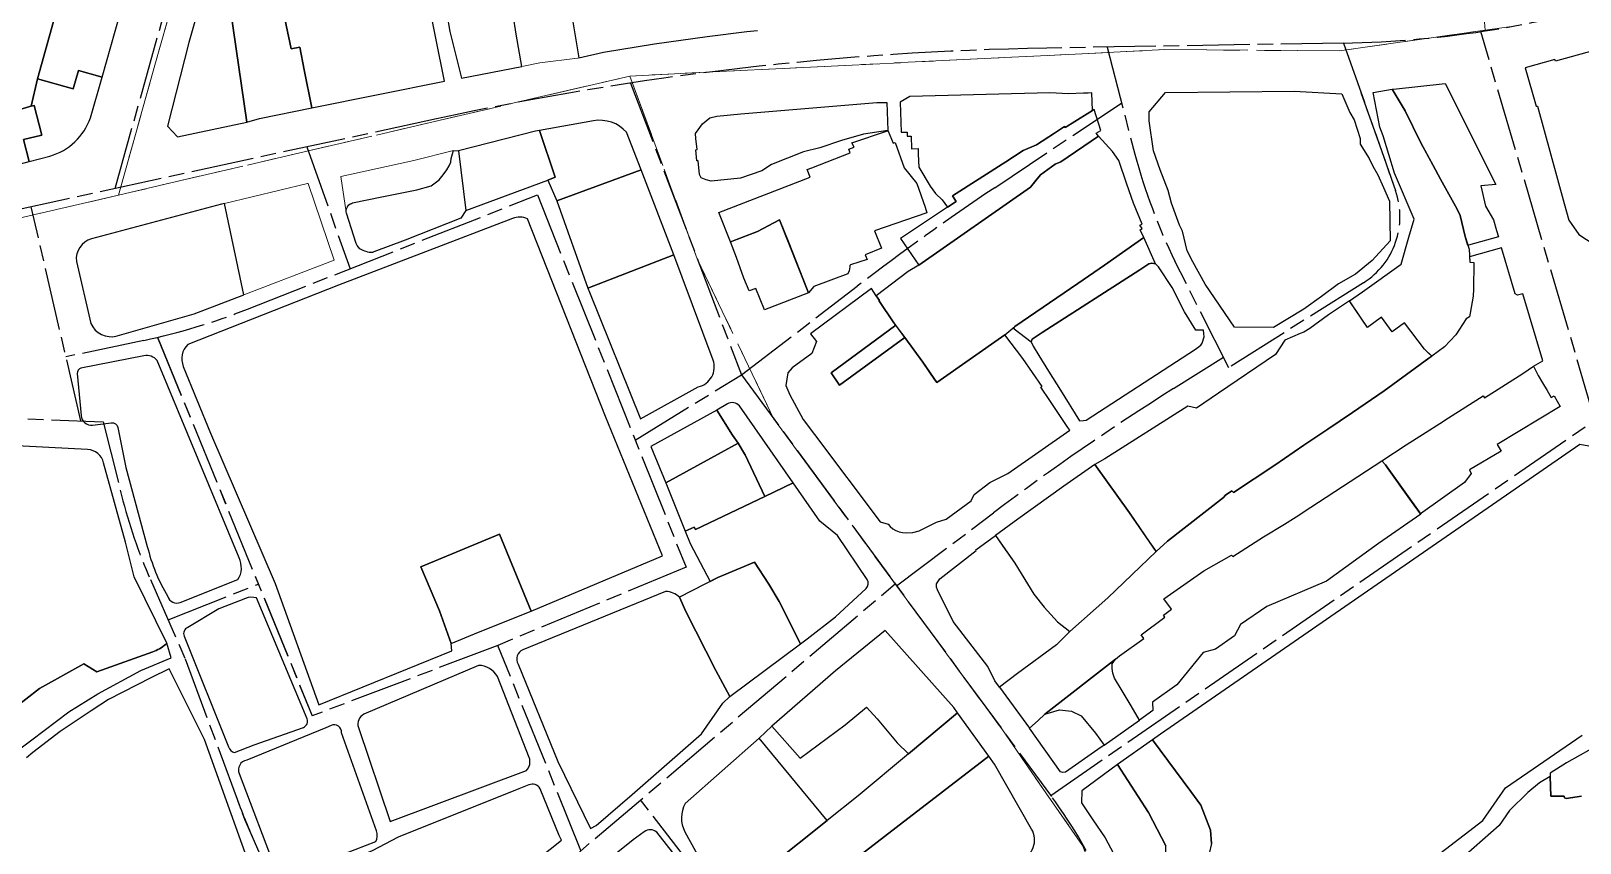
# Model space of a CAD drawing. Header units: millimetres. Extents: x 125232 to 134072, y 142885 to 152835.
# Drawn here: x 130015 to 130609, y 144406 to 144717 of the extents above; entities that cross this region are included whole.
import ezdxf

# ---------------------------------------------------------------- set-up
doc = ezdxf.new("R2010")
doc.units = ezdxf.units.MM
doc.linetypes.add('ACAD_ISO08W100', pattern=[36, 24, -3, 6, -3])
doc.linetypes.add('CENTER', pattern=[50.8, 31.75, -6.35, 6.35, -6.35])
for name, color, linetype in [('commerce', 10, 'Continuous'), ('commerce & office', 242, 'Continuous'), ('commerce and residence', 32, 'Continuous'), ('culture', 21, 'Continuous'), ('green & plaza', 80, 'Continuous'), ('hospital', 231, 'Continuous'), ('residence', 2, 'Continuous'), ('residence-bad', 41, 'Continuous'), ('water', 4, 'Continuous'), ('老城北中心线', 7, 'ACAD_ISO08W100')]:
    doc.layers.add(name, color=color, linetype=linetype)
for name, color, linetype, lineweight in [('government', 221, 'Continuous', 0), ('municipal utilities', 151, 'Continuous', 0), ('school', 31, 'Continuous', 0), ('super block', 6, 'CENTER', 0)]:
    doc.layers.add(name, color=color, linetype=linetype, lineweight=lineweight)

msp = doc.modelspace()

# ---------------------------------------------------------------- linework, layer by layer
at = {"layer": 'commerce'}
for points in [[(130024.99, 144726.5), (130026.36, 144731.61), (130029.16, 144741.39), (130023.13, 144743.08), (130019.1, 144743.9), (130018.56, 144736.53), (130017.75, 144732.94), (130008.23, 144732.07), (129996.56, 144732.45), (129972.22, 144732.5), (129971.7, 144732.06), (129972.69, 144727.37), (129975.05, 144717.35), (129976.59, 144710.26), (129977.86, 144704.83), (129978.37, 144699.86), (129973.3, 144682.49), (129974.01, 144678.29), (130007.6, 144686.41), (130014.41, 144688.42), (130014.85, 144688.52), (130017.33, 144699.07)], [(130089.31, 144739.68), (130084.8, 144740.01), (130083.66, 144740.26), (130082.37, 144737.72), (130075.41, 144712.93), (130067.13, 144680.93), (130071.02, 144676.77), (130097.57, 144682.41), (130097.58, 144682.41)], [(130198.55, 144731.17), (130173.75, 144726.46), (130174.23, 144723.82), (130175.49, 144717.22), (130179.95, 144699.33), (130203.1, 144703.81), (130200.92, 144716.13)], [(130011.98, 144675.72), (130018.98, 144677.5), (130016.04, 144688.83), (130014.85, 144688.52), (130014.41, 144688.42), (130007.6, 144686.41), (129974.01, 144678.29), (129976.85, 144661.26), (129977.35, 144658.15), (129985.57, 144660.2), (130003.59, 144664.48), (130014.18, 144667.32)], [(130398.08, 144657.53), (130400.64, 144660.69), (130401.86, 144662.19), (130407.6, 144666.26), (130409.73, 144667.17), (130424.1, 144677.02), (130423.32, 144678.19), (130425.05, 144679.23), (130422.47, 144687.28), (130421.89, 144686.92), (130413.07, 144681.43), (130411.42, 144680.4), (130411.15, 144680.81), (130407.32, 144678.15), (130400.37, 144673.7), (130395.33, 144671.57), (130388.67, 144667.24), (130368.12, 144654.16), (130369.61, 144652.01), (130366.25, 144649.87), (130348.18, 144637.76), (130355.22, 144627.54)], [(130440, 144625.75), (130443.52, 144628.07), (130444.65, 144628.38), (130446.02, 144628.14), (130441.55, 144638.2), (130426.46, 144627.63), (130416.26, 144620.61), (130392.06, 144604.06), (130391.51, 144603.61), (130391.78, 144603.19), (130398.31, 144598.2), (130398.66, 144599.25), (130402.57, 144601.8)], [(130446.21, 144517.72), (130436.06, 144532.59), (130422.72, 144551.17), (130410.84, 144542.82), (130393.28, 144530.16), (130384.63, 144523.87), (130392.03, 144513.36), (130399.35, 144501.38), (130403.29, 144496.37), (130408.44, 144490.83), (130413.17, 144487.06), (130427.76, 144500)], [(130439.88, 144453.14), (130436.71, 144458.59), (130433.2, 144464.29), (130430.28, 144469.17), (130429.66, 144471.12), (130429.35, 144472.87), (130429.44, 144474.74), (130430.64, 144476.52), (130432.27, 144477.79), (130441.59, 144484.39), (130440.58, 144485.82), (130449.63, 144492.58), (130449.03, 144493.38), (130452.15, 144495.66), (130449.22, 144499.67), (130464.54, 144510.35), (130475.21, 144516.41), (130475.61, 144515.91), (130487.47, 144523.45), (130495.49, 144528.31), (130500, 144531.04), (130505.61, 144534.76), (130532.81, 144552.52), (130534.2, 144550.98), (130547.72, 144532.06), (130531.55, 144520.83), (130511.55, 144506.42), (130488.73, 144496.63), (130478.64, 144489.75), (130476.34, 144485.45), (130469.07, 144480.27), (130464.28, 144478.98), (130454.24, 144466.61), (130444.89, 144459.98), (130445, 144456.76)], [(130342.38, 144487.51), (130323.27, 144472), (130298.88, 144450.78), (130309.71, 144438.51), (130327.01, 144451.35), (130335.21, 144458.07), (130339.33, 144453.62), (130346.94, 144444.44), (130351.3, 144440.23), (130370.13, 144455.96), (130368.66, 144458)]]:
    msp.add_lwpolyline(points, close=True, dxfattribs=at)
for points in [[(130222.26, 144723.19), (130224.92, 144707.08), (130234.3, 144709.21), (130253.95, 144712.47), (130274.12, 144715.26), (130289.3, 144717.19), (130293.37, 144717.63)], [(130101.78, 144388.66), (130081.41, 144445.67), (130067.82, 144472.82), (130060.72, 144469.33), (130044.59, 144461.06), (130037.9, 144456.63), (130026.08, 144448.79), (130015.54, 144440.67), (130013.07, 144438.62)]]:
    msp.add_lwpolyline(points, dxfattribs=at)
for points in [[(130042.11, 144699.62), (130032.99, 144702.23), (130031.03, 144695.24), (130017.33, 144699.07), (130014.85, 144688.52), (130016.04, 144688.83), (130018.98, 144677.5), (130011.98, 144675.72), (130014.18, 144667.32), (130022.1, 144669.44, 0.242986), (130037.63, 144684.09)], [(130089.03, 144651.21), (130087.85, 144650.92), (130038, 144637.66, 0.366718), (130032.23, 144629.04), (130037.77, 144605.26, 0.374298), (130047.81, 144600.43), (130077.41, 144608.89), (130096.5, 144616.25)], [(130063.18, 144591.02, 0.279588), (130058.15, 144592.86), (130034, 144588.11, 0.365595), (130032.56, 144586.02), (130034.08, 144569.93, 0.440495), (130038.42, 144566.24), (130045.6, 144567.15, -0.398626), (130048.17, 144565.32), (130051.17, 144550), (130059.43, 144519.75, 0.075487), (130067.26, 144500.51, 0.431578), (130072.08, 144498.25), (130094.19, 144506.97, 0.260169), (130094.61, 144515.32)], [(130286.52, 144573.59, 0.368473), (130281.85, 144574.37), (130277.77, 144571.91), (130283.86, 144562.44), (130285.93, 144559.27), (130288.47, 144555.28), (130288.68, 144554.9), (130296.22, 144538.85), (130307.1, 144544.05)], [(130042.69, 144551.77, 0.331804), (130036.54, 144556.88), (130004.37, 144558.59), (129927.23, 144563.28), (129920.77, 144563.31), (129929.92, 144531.34), (129940.06, 144512.03, -0.083479), (129940.62, 144492.57), (129940.31, 144491.57), (129956.43, 144486.83), (129959.37, 144485.97), (129971.07, 144485.64, -0.184042), (129978.51, 144482.56), (129991.12, 144465.62), (130001.23, 144452.03), (130002.29, 144452.93), (130018.15, 144465.18), (130035.05, 144474.74), (130040.1, 144471.65), (130061.58, 144479.35), (130062.13, 144479.55, 0.0947), (130066.97, 144482.59), (130054.41, 144508.03), (130051.13, 144521.37)], [(130317.29, 144529.43), (130307.1, 144544.05), (130296.22, 144538.85), (130269.57, 144526.15), (130269.14, 144527.15), (130265.73, 144525.53), (130267.59, 144520.9), (130272.7, 144511.14), (130275.23, 144506.25), (130278.22, 144507.8), (130292.21, 144513.73), (130297.74, 144505.19), (130301.72, 144498.57), (130309.83, 144482.35), (130312.49, 144484.34), (130323.3, 144492.73), (130335.1, 144503.55, 0.358721), (130335.43, 144506.97), (130324.12, 144523.87)], [(130277.49, 144472.16), (130265.89, 144494.77), (130263.54, 144500.2, 0.186714), (130258.17, 144502.48), (130203.42, 144480.03, 0.458482), (130201.62, 144474.62), (130216.83, 144437.22), (130229.38, 144411.59), (130231.48, 144412.63), (130245.38, 144424.54), (130271.93, 144447.85), (130280.13, 144459.55), (130282.77, 144462.12)], [(130101.33, 144500, 0.157496), (130097.02, 144499.75), (130086.88, 144495.82), (130074.92, 144488.63, 0.407609), (130073.53, 144485.29), (130090.6, 144442.82, 0.282864), (130092.92, 144440.69), (130100.38, 144443.58), (130119.3, 144450.33, 0.419812), (130120.69, 144453.61)], [(130056.89, 144472.09), (130068.52, 144477.04), (130066.97, 144482.59, -0.0947), (130062.13, 144479.55), (130061.58, 144479.35), (130040.1, 144471.65), (130035.05, 144474.74), (130018.15, 144465.18), (130002.29, 144452.93), (130010.5, 144442.03), (130015.16, 144445.59), (130029.34, 144456.27), (130040.44, 144463.16)], [(130205.84, 144438.75), (130193.66, 144469.84, 0.264572), (130186.47, 144474.11), (130142.47, 144455.33, 0.376936), (130140.37, 144450.33), (130152.49, 144414.2), (130204.8, 144433.74, 0.29774)], [(130133.93, 144448.27, 0.564691), (130129.9, 144451.03), (130127.89, 144450.11), (130097.55, 144437.76, 0.473223), (130094.59, 144432.61), (130109.11, 144394.49, 0.028899), (130109.09, 144394.29, 0.414214), (130110.76, 144392.63, 0.092093), (130111.35, 144392.74), (130147.09, 144406.49, 0.198104), (130147.3, 144410.6)], [(130294.08, 144446.14), (130265.69, 144421.13, 0.258875), (130265.59, 144410.27), (130273.07, 144396.53), (130277.55, 144388.21), (130281.18, 144383.5), (130298.04, 144396.97), (130320.14, 144414.63)], [(130369.74, 144380.5), (130394.09, 144399.19, 0.464882), (130398.53, 144411.29), (130384.32, 144436.17), (130382.11, 144439.25), (130346.58, 144411.91), (130327.57, 144397.27), (130313.3, 144386.29), (130307.4, 144382.43), (130292.07, 144369.35), (130299.85, 144359.65, 0.268777), (130327.01, 144351.64)], [(130210.07, 144426.8, 0.381398), (130205.7, 144428.24), (130201.88, 144426.71), (130155.57, 144408.26), (130145.63, 144403.03), (130113.46, 144389.55, 0.283863), (130112.83, 144386.27), (130118.29, 144371.42), (130130.93, 144345.23, 0.08878), (130139.71, 144348.13), (130144.62, 144350.31), (130150.57, 144354.69), (130163.73, 144365.29), (130175.02, 144373.79), (130186.51, 144382.52), (130205.9, 144397.25), (130218.21, 144407.12), (130217.41, 144408.87)]]:
    msp.add_lwpolyline(points, format="xyb", close=True, dxfattribs=at)
at = {"layer": 'commerce & office'}
for points in [[(130052.03, 144735.08), (130029.16, 144741.39), (130026.36, 144731.61), (130024.99, 144726.5), (130017.33, 144699.07), (130031.03, 144695.24), (130032.99, 144702.23), (130042.11, 144699.62)], [(130213, 144660.14), (130215.77, 144661.36), (130209.8, 144679.23), (130208.28, 144678.96), (130178.78, 144671.43), (130181.62, 144648.5)], [(130248.77, 144664.09), (130216.42, 144652.27), (130228.4, 144618.77), (130261.29, 144631.49)], [(130547.6, 144532.23), (130544.24, 144536.93), (130534.96, 144549.92), (130534.2, 144550.98), (130532.81, 144552.52), (130542.18, 144558.63), (130549.86, 144563.53), (130554.98, 144566.8), (130558.42, 144569), (130571.61, 144577.45), (130572.16, 144576.7), (130586.83, 144586.08), (130590.91, 144588.85), (130592.69, 144585.29), (130594.38, 144582.47), (130596.16, 144579.52), (130597.79, 144576.82), (130598.88, 144577.46), (130601.21, 144573.42), (130577.02, 144558.79), (130578.53, 144556.3), (130566.43, 144549.06), (130567.02, 144547.63), (130564.44, 144544.26)]]:
    msp.add_lwpolyline(points, close=True, dxfattribs=at)
at = {"layer": 'commerce and residence'}
msp.add_lwpolyline([(130349.87, 144599.8), (130346.39, 144604.54), (130321.67, 144586.34), (130324.84, 144581.54)], close=True, dxfattribs=at)
at = {"layer": 'culture'}
for points in [[(130313, 144616.92), (130296.05, 144610.48), (130292.73, 144618.67), (130290.17, 144617.68), (130288.16, 144622.65), (130285.31, 144630.51), (130283, 144636.53), (130293.41, 144640.52), (130301.88, 144645.03), (130305.4, 144636.2), (130312.49, 144618.27), (130313, 144616.92)], [(130288.68, 144554.9), (130288.47, 144555.28), (130285.93, 144559.27), (130279.47, 144555.8), (130258.26, 144544.09), (130265.73, 144525.53), (130269.14, 144527.15), (130269.57, 144526.15), (130296.22, 144538.85)], [(130194.51, 144524.39), (130164.3, 144511.92), (130171.49, 144494.97), (130175.95, 144482.48), (130186.4, 144486.84), (130206.59, 144494.93)], [(130301.72, 144498.57), (130297.74, 144505.19), (130292.21, 144513.73), (130278.22, 144507.8), (130263.54, 144500.2), (130265.89, 144494.77), (130277.49, 144472.16), (130282.77, 144462.12), (130309.83, 144482.35)]]:
    msp.add_lwpolyline(points, close=True, dxfattribs=at)
msp.add_lwpolyline([(130264.57, 144622.92), (130261.29, 144631.49), (130228.4, 144618.77), (130229.03, 144617.17), (130248.53, 144568.62), (130270.71, 144580.95, 0.458521), (130276.36, 144591.2)], format="xyb", close=True, dxfattribs=at)
at = {"layer": 'government'}
msp.add_lwpolyline([(130351.3, 144440.23), (130346.94, 144444.44), (130339.33, 144453.62), (130335.21, 144458.07), (130327.01, 144451.35), (130309.71, 144438.51), (130298.88, 144450.78), (130294.08, 144446.14), (130320.14, 144414.63), (130332.02, 144424.13)], close=True, dxfattribs=at)
at = {"layer": 'green & plaza'}
for points in [[(130529.44, 144693.84), (130536.78, 144695.09), (130541.75, 144686.78), (130547.81, 144674.49), (130552.46, 144665.77), (130555.26, 144660.59), (130561.73, 144649.12), (130562.79, 144646.65), (130564.72, 144638.61), (130566.24, 144633.7), (130566.55, 144628.69), (130568.03, 144628.65), (130567.98, 144618.36), (130567.86, 144615.65), (130566.68, 144609.17), (130566.4, 144607.73), (130565.14, 144607.01), (130561.14, 144600.84), (130556.79, 144596.22), (130551.92, 144592.69), (130549.13, 144595.43), (130541.46, 144605.42), (130536.82, 144601.97), (130532.62, 144607.61), (130527.29, 144603.63), (130524.33, 144607.97), (130520.38, 144613.87), (130525.35, 144617.4), (130540.16, 144627.95), (130543.15, 144638.33), (130545.22, 144645.19), (130537.66, 144662.91), (130533.27, 144677.12), (130531.99, 144680.49), (130529.44, 144693.84)], [(130413.17, 144487.06), (130408.09, 144481.95), (130393.09, 144471.03), (130386.22, 144465.71), (130384.41, 144468.2), (130381.71, 144473.63), (130370.95, 144487.54), (130368.44, 144490.97), (130362.39, 144503.02), (130362.02, 144504.1), (130362.07, 144505.37), (130363.31, 144507.33), (130377.31, 144518.19), (130377.14, 144518.42), (130384.63, 144523.87), (130387.45, 144519.86), (130392.03, 144513.36), (130399.35, 144501.38), (130403.29, 144496.37), (130408.44, 144490.83)], [(130409.54, 144433.33), (130397.68, 144449.96), (130401.04, 144452.92), (130403.62, 144455.36), (130409.16, 144457), (130413.83, 144456.56), (130417.52, 144454.78), (130423.05, 144448.16), (130426.3, 144443.51), (130423.95, 144441.84), (130411.48, 144433.12), (130410.48, 144432.97)], [(130431.5, 144436.05), (130417.73, 144425.93), (130417.6, 144421.33), (130421.98, 144414.89), (130426.69, 144407.95), (130435.6, 144391.24), (130442.86, 144371.33), (130450.26, 144339.27), (130452.39, 144336.13), (130455.01, 144333.7), (130462.71, 144337.56), (130460.81, 144342.21), (130459.88, 144345.59), (130458.15, 144352.95), (130455.29, 144362.76), (130452.05, 144375.13), (130451.71, 144376.85), (130450.74, 144383.73), (130450.19, 144391.23), (130449.99, 144404.89), (130443.27, 144417.62)]]:
    msp.add_lwpolyline(points, close=True, dxfattribs=at)
for points in [[(130243.23, 144678.54, 0.259888), (130230.46, 144682.93), (130209.8, 144679.23), (130215.77, 144661.36), (130213, 144660.14), (130216.42, 144652.27), (130248.77, 144664.09)], [(130181.62, 144648.5), (130179.63, 144645.63), (130158.33, 144637.23), (130146.34, 144632.67, -0.166896), (130143.93, 144632.59, -0.036808), (130141.69, 144633.46, -0.205851), (130139.52, 144635.93), (130135.85, 144647.5, -0.397267), (130137.67, 144651.28), (130138.14, 144651.45), (130149.37, 144653.74), (130162.82, 144656.53), (130168.22, 144657.98), (130171.31, 144660.34), (130172.87, 144662.27), (130174.27, 144664.18), (130175.14, 144665.67), (130175.77, 144667.12), (130175.99, 144668.44), (130176.41, 144670.27), (130176.89, 144671.57), (130178.78, 144671.43)], [(130273.35, 144386.51), (130254.76, 144410.14, 0.356498), (130250, 144410.32), (130245.79, 144407.14), (130223.27, 144389.22), (130243.32, 144364.02), (130250.99, 144369.84), (130254.55, 144365.48), (130261.02, 144372.25), (130275.1, 144384.1)]]:
    msp.add_lwpolyline(points, format="xyb", close=True, dxfattribs=at)
at = {"layer": 'hospital'}
msp.add_lwpolyline([(130235.12, 144569.52), (130205.24, 144645.38, 0.196034), (130199.48, 144645.5), (130132.69, 144619.9), (130074.97, 144597.17, 0.306231), (130073.22, 144588.76), (130083.69, 144563.19), (130108.43, 144505.47), (130125.21, 144458.98), (130176.21, 144479.72), (130175.95, 144482.48), (130171.49, 144494.97), (130164.3, 144511.92), (130194.51, 144524.39), (130206.59, 144494.93), (130256.92, 144516.17)], format="xyb", close=True, dxfattribs=at)
at = {"layer": 'municipal utilities'}
msp.add_lwpolyline([(130172.87, 144662.27), (130174.27, 144664.18), (130175.14, 144665.67), (130175.77, 144667.12), (130175.99, 144668.44), (130176.41, 144670.27), (130176.89, 144671.57), (130161.69, 144667.66), (130136.56, 144662.17), (130133.66, 144661.53), (130135.74, 144647.96, -0.354125), (130137.68, 144651.28), (130138.14, 144651.45), (130149.37, 144653.74), (130162.82, 144656.53), (130168.22, 144657.98), (130171.31, 144660.34)], format="xyb", close=True, dxfattribs=at)
msp.add_lwpolyline([(130121.13, 144658.94), (130120.9, 144658.89), (130089.03, 144651.21), (130096.5, 144616.25), (130131.02, 144629.56)], close=True, dxfattribs=at)
at = {"layer": 'residence'}
for points in [[(130163.69, 144746.49), (130161.31, 144747.39), (130156.09, 144746.63), (130144.94, 144744.91), (130140.28, 144744.85), (130135.96, 144746.61), (130133.49, 144747.23), (130130.22, 144746.57), (130109.87, 144743.1), (130107.84, 144742.74), (130114.61, 144710.54), (130117.96, 144711.15), (130119.53, 144702.45), (130122.49, 144687.88), (130173.41, 144698.12)], [(130348.13, 144690.12), (130348.45, 144678.62), (130350.74, 144678.65), (130350.8, 144677.03), (130352.3, 144677.09), (130352.48, 144672.23), (130354.96, 144672.3), (130355.03, 144670.09), (130355.23, 144665.17), (130359.57, 144657.9), (130361.66, 144655.03), (130364.25, 144652.58), (130366.25, 144649.87), (130369.61, 144652.01), (130368.12, 144654.16), (130388.67, 144667.24), (130395.33, 144671.57), (130400.37, 144673.7), (130407.32, 144678.15), (130411.15, 144680.81), (130411.42, 144680.4), (130421.89, 144686.92), (130421.62, 144693.63), (130420.18, 144693.58), (130418.46, 144693.52), (130412.67, 144693.33), (130405.45, 144693.66), (130351.82, 144692.21)], [(130476.34, 144603.77), (130465.08, 144620.26), (130460.27, 144628.84), (130458.21, 144633.05), (130456.34, 144640.56), (130455.22, 144642.87), (130452.19, 144651.34), (130450.86, 144656.28), (130447.84, 144664.19), (130445.21, 144671.44), (130443.64, 144682.94), (130443.64, 144686.35), (130449.89, 144693.74), (130499.17, 144694.31), (130517.52, 144693.27), (130520.53, 144686.14), (130522.25, 144683.29), (130524.51, 144676.15), (130524.5, 144673.95), (130527.92, 144668.52), (130529.41, 144665.5), (130531.23, 144662.26), (130533.46, 144657.43), (130535.75, 144652.15), (130535.98, 144636.92), (130529.15, 144629.37), (130522.69, 144624.11), (130516.18, 144620.48), (130509.65, 144615.62), (130502.94, 144610.76), (130491.23, 144603.69)], [(130286.84, 144660.91), (130275.64, 144659.83), (130273.72, 144660.3), (130271.85, 144661.12), (130271.11, 144662.34), (130270.65, 144667.58), (130270.15, 144667.62), (130269.72, 144671.77), (130270.28, 144671.88), (130269.8, 144676.14), (130269.58, 144678.14), (130272.27, 144681.83), (130275.1, 144684.07), (130277.83, 144684.69), (130287.02, 144685.56), (130339.18, 144690.03), (130342.96, 144689.95), (130343.44, 144679.18), (130334, 144677.8), (130325.61, 144675.37), (130317.33, 144672.56), (130311.03, 144671.05), (130298.82, 144666.2), (130295.13, 144663.75), (130286.84, 144660.91)], [(130343.44, 144679.18), (130343.44, 144679.18), (130343.44, 144679.18), (130343.45, 144678.98), (130345.48, 144674.39), (130346.24, 144674.66), (130349.65, 144664.92), (130354.53, 144658.94), (130357.64, 144649.84), (130358.37, 144647.7), (130338.21, 144640.81), (130340.89, 144634.05), (130334.68, 144631.6), (130335.4, 144629.78), (130329.03, 144627.67), (130328.76, 144627.46), (130328.83, 144626.94), (130328.6, 144625.45), (130328.06, 144624.3), (130315.01, 144619.39), (130313, 144616.92), (130301.88, 144645.03), (130293.41, 144640.52), (130283.44, 144636.7), (130283, 144636.53), (130278.54, 144647.78), (130313.63, 144661.35), (130312.46, 144664.22), (130314.2, 144664.89), (130328.97, 144670.7), (130328.42, 144672.1), (130330.51, 144672.9), (130329.56, 144674.45), (130343.19, 144679.16), (130343.44, 144679.18)], [(130338.95, 144615.83), (130340.13, 144614.08), (130339.98, 144613.97), (130345.7, 144605.47), (130347, 144603.7), (130349.88, 144599.8), (130356.74, 144590.37), (130362.14, 144582.58), (130388.18, 144600.91), (130392.06, 144604.06), (130416.26, 144620.61), (130426.46, 144627.63), (130441.55, 144638.2), (130440.14, 144641.15), (130440.85, 144641.63), (130440.06, 144642.92), (130440.92, 144643.32), (130437.63, 144651.36), (130435.02, 144658.62), (130432.01, 144667.68), (130429.51, 144671.22), (130424.1, 144677.02), (130409.73, 144667.17), (130407.6, 144666.26), (130401.86, 144662.19), (130398.08, 144657.53), (130355.22, 144627.54), (130351.22, 144625.19), (130338.95, 144615.83)], [(130416.9, 144567.86), (130418.42, 144567.95), (130419.39, 144568.18), (130461.41, 144595.36), (130463.34, 144596.93), (130463.92, 144597.71), (130464.7, 144600.06), (130464.48, 144602.63), (130461.45, 144602.71), (130457.12, 144609.73), (130452.43, 144619), (130447.21, 144626.98), (130446.02, 144628.14), (130444.65, 144628.38), (130443.52, 144628.07), (130440, 144625.75), (130402.57, 144601.8), (130398.66, 144599.25), (130398.31, 144598.2), (130399.16, 144596.5), (130401.33, 144592.96), (130405.04, 144586.92), (130409.57, 144579.61)], [(130413.19, 144564.26), (130412.45, 144565.32), (130405.56, 144575.69), (130402.1, 144580.74), (130402.54, 144581.04), (130395.18, 144591.75), (130388.18, 144600.91), (130362.14, 144582.58), (130361.41, 144583.64), (130356.74, 144590.37), (130349.88, 144599.8), (130349.88, 144599.8), (130324.84, 144581.54), (130321.67, 144586.34), (130346.39, 144604.54), (130345.7, 144605.47), (130339.98, 144613.97), (130340.13, 144614.08), (130338.95, 144615.83), (130337.1, 144618.65), (130313.72, 144601.3), (130315.98, 144598.26), (130314.23, 144593.74), (130306.66, 144588.26), (130305.01, 144586.28), (130304.3, 144581.48), (130305.81, 144577.88), (130310.9, 144568.42), (130315.26, 144562.7), (130340.47, 144529.16), (130343.54, 144528.25), (130344.3, 144527.33), (130345.31, 144526.49), (130346.48, 144525.82), (130347.69, 144525.36), (130349, 144525.03), (130350.39, 144524.87), (130352.94, 144525.11), (130355.38, 144525.72), (130362.08, 144529.05), (130365.71, 144530.18), (130375.29, 144537.24), (130376.47, 144539.64), (130382.55, 144544.21), (130389.39, 144547.64)], [(130446.21, 144517.72), (130450.68, 144521.72), (130472.15, 144538.45), (130472.84, 144539.42), (130475.29, 144541.03), (130475.94, 144540.34), (130491.77, 144550.85), (130502.84, 144558.5), (130512.06, 144564.73), (130521.54, 144571.14), (130528.82, 144576.08), (130533.73, 144579.39), (130550.78, 144591.86), (130551.92, 144592.69), (130550.58, 144594.01), (130549.13, 144595.43), (130541.46, 144605.42), (130536.82, 144601.97), (130532.62, 144607.61), (130527.29, 144603.63), (130520.52, 144613.66), (130520.38, 144613.87), (130512.35, 144608.51), (130505.22, 144603.3), (130502.9, 144601.94), (130501.54, 144601.42), (130495.61, 144598.77), (130492.05, 144593.26), (130470.2, 144578.52), (130461.69, 144572.79), (130458.36, 144573.55), (130426.55, 144553.31), (130422.72, 144551.17), (130436.06, 144532.59), (130443.7, 144521.4)]]:
    msp.add_lwpolyline(points, close=True, dxfattribs=at)
for points in [[(130631.79, 144714.8), (130599.39, 144705.78), (130599.19, 144706.52), (130587.82, 144703.26), (130592.04, 144688.51), (130592.46, 144688.62), (130602.72, 144651.19), (130604.51, 144644.79), (130608.38, 144639.34), (130614.26, 144635.48)], [(130613.59, 144557.9), (130608.68, 144558.83), (130447.95, 144447.75), (130444.88, 144445.57), (130459.6, 144425.72), (130463.43, 144420.5), (130467.1, 144410.92), (130467.45, 144405.81), (130466.63, 144401.92), (130466.66, 144393.68), (130465.43, 144393.54), (130466.52, 144386.15), (130467.57, 144386.23), (130468.17, 144378.55), (130473.19, 144352.61), (130480.66, 144346.56), (130480.71, 144346.58), (130480.78, 144346.64), (130480.76, 144347.98), (130529.48, 144383.49), (130534.11, 144385.82), (130571.49, 144414.61), (130580.16, 144427.1), (130609.56, 144447.35)], [(130617.28, 144444.34), (130603.64, 144436.71), (130597.35, 144432.7), (130597.36, 144431.42), (130597.66, 144423.91), (130602.77, 144423.96), (130602.78, 144423.25), (130603.42, 144423), (130609.32, 144423.91)], [(130609.32, 144423.91), (130603.42, 144423), (130602.78, 144423.25), (130602.77, 144423.96), (130597.66, 144423.91), (130597.36, 144431.42), (130593.2, 144429.05), (130588.79, 144425.32), (130581.74, 144418.44), (130577.73, 144412.63), (130564.99, 144401.4)]]:
    msp.add_lwpolyline(points, dxfattribs=at)
at = {"layer": 'residence-bad'}
for points in [[(130107.84, 144742.74), (130091.41, 144739.85), (130089.31, 144739.68), (130097.58, 144682.41), (130102.49, 144683.86), (130122.49, 144687.88), (130119.53, 144702.45), (130117.96, 144711.15), (130114.61, 144710.54)], [(130285.93, 144559.27), (130283.86, 144562.44), (130277.77, 144571.91), (130252.46, 144558.07), (130258.26, 144544.09), (130279.47, 144555.8)]]:
    msp.add_lwpolyline(points, close=True, dxfattribs=at)
at = {"layer": 'school'}
msp.add_lwpolyline([(130209.04, 144799.23), (130213.09, 144799.89), (130208.15, 144826.8), (130149.82, 144817.84), (130141.72, 144816.84), (130142.84, 144813.72), (130144.95, 144805.61), (130146.39, 144799.84), (130148.14, 144796.89), (130161.11, 144783.25), (130165.03, 144776.84), (130165.62, 144775.36), (130189.97, 144779.84), (130190.28, 144777.73), (130193.53, 144759.84), (130198.24, 144733.11), (130200.92, 144716.13), (130203.1, 144703.81), (130209.91, 144705.13), (130224.44, 144706.97), (130224.92, 144707.08), (130222.26, 144723.19), (130220.5, 144733.82)], close=True, dxfattribs=at)
at = {"layer": 'super block'}
for points in [[(130215.32, 145249.58), (130199.35, 145252.82), (129820.07, 145303.75), (129792.87, 145310.24), (129790.69, 145284.51), (129783.8, 145253.95), (129736.23, 145045.68), (129709.41, 144911.13), (129643.86, 144651.77), (129641.81, 144643.03), (129686.13, 144633.52), (129845.14, 144625.13), (129987.49, 144640.27), (130048.37, 144654.45)], [(130522.71, 144988.47), (130538.25, 145057.33), (130568.4, 145173.26), (130568.41, 145173.29), (130469.55, 145201.56), (130343.4, 145223.54), (130215.32, 145249.58), (130048.37, 144654.45), (130244.47, 144700.12), (130449.65, 144710.23), (130516.51, 144709.77), (130572.39, 144717.71), (130570.62, 144738.77), (130532.19, 144850.7), (130520.13, 144903.5), (130518.02, 144939.38)]]:
    msp.add_lwpolyline(points, close=True, dxfattribs=at)
for points in [[(131232.28, 144995.29), (131113.91, 145015.01), (131079.07, 145022.25), (130893.19, 144889.99), (130755.65, 144795.22), (130669.54, 144744.85), (130584.34, 144719.41), (130572.39, 144717.71), (130516.51, 144709.77), (130449.65, 144710.23), (130244.47, 144700.12), (130270.32, 144630.02), (130299.56, 144568.76), (130387.36, 144449.35), (130417.97, 144405.02), (130436.6, 144362.65), (130443.99, 144325.09), (130444.73, 144295.59), (130440.1, 144261.46), (130434.5, 144235.1), (130421.36, 144165.3), (130413.89, 144093.98), (130416.6, 144025.38)], [(130416.6, 144025.38), (130413.89, 144093.98), (130421.36, 144165.3), (130434.5, 144235.1), (130440.1, 144261.46), (130444.73, 144295.59), (130443.99, 144325.09), (130436.6, 144362.65), (130417.97, 144405.02), (130387.36, 144449.35), (130299.56, 144568.76), (130270.32, 144630.02), (130244.47, 144700.12), (130048.37, 144654.45), (129987.49, 144640.27), (129845.14, 144625.13), (129686.13, 144633.52), (129641.81, 144643.03), (129596.72, 144450.7)], [(130244.47, 144700.12), (130270.32, 144630.02), (130299.56, 144568.76), (130387.36, 144449.35), (130417.97, 144405.02), (130436.6, 144362.65), (130443.99, 144325.09), (130444.73, 144295.59), (130440.1, 144261.46), (130434.5, 144235.1), (130421.36, 144165.3), (130413.89, 144093.98), (130416.6, 144025.38), (130415.38, 143984.09), (130404.99, 143936.45), (130380.69, 143866.78), (130354.42, 143793.51)]]:
    msp.add_lwpolyline(points, dxfattribs=at)
at = {"layer": 'water'}
for points in [[(130565.79, 144635.16), (130564.72, 144638.61), (130562.79, 144646.65), (130561.73, 144649.12), (130555.26, 144660.59), (130552.47, 144665.78), (130549.95, 144670.49), (130547.81, 144674.49), (130541.75, 144686.78), (130536.78, 144695.09), (130537.27, 144695.14), (130557.07, 144697.31), (130576.53, 144658.5), (130570.74, 144657.99), (130572.5, 144650.24), (130575.61, 144645), (130576.81, 144640.88), (130577.5, 144638.51), (130565.97, 144635.21)], [(130532.81, 144552.52), (130542.18, 144558.63), (130549.86, 144563.53), (130554.98, 144566.8), (130558.42, 144569), (130571.61, 144577.45), (130572.16, 144576.7), (130586.83, 144586.08), (130590.91, 144588.85), (130594.53, 144590.85), (130586.82, 144616.6), (130584.77, 144616.1), (130583.87, 144616.6), (130578.73, 144634.28), (130566.42, 144630.82), (130566.55, 144628.69), (130568.03, 144628.65), (130567.98, 144618.36), (130567.86, 144615.65), (130566.68, 144609.17), (130566.4, 144607.73), (130565.14, 144607.01), (130561.14, 144600.84), (130556.79, 144596.22), (130551.92, 144592.69), (130550.78, 144591.86), (130533.73, 144579.39), (130528.82, 144576.08), (130521.54, 144571.14), (130512.06, 144564.73), (130502.84, 144558.5), (130491.77, 144550.85), (130475.94, 144540.34), (130475.29, 144541.03), (130472.84, 144539.42), (130472.15, 144538.45), (130450.68, 144521.72), (130446.21, 144517.72), (130427.76, 144500), (130413.17, 144487.06), (130408.09, 144481.95), (130393.09, 144471.03), (130386.22, 144465.71), (130397.68, 144449.96), (130401.04, 144452.92), (130403.62, 144455.36), (130430.64, 144476.52), (130432.27, 144477.79), (130441.59, 144484.39), (130440.58, 144485.82), (130449.63, 144492.58), (130449.03, 144493.38), (130452.15, 144495.66), (130449.22, 144499.67), (130464.54, 144510.35), (130475.21, 144516.41), (130475.61, 144515.91), (130487.47, 144523.45), (130495.49, 144528.31), (130500, 144531.04), (130505.61, 144534.76)], [(130433.2, 144464.29), (130430.28, 144469.17), (130429.66, 144471.12), (130429.35, 144472.87), (130429.44, 144474.74), (130430.64, 144476.52), (130403.62, 144455.36), (130409.16, 144457), (130413.83, 144456.56), (130417.52, 144454.78), (130423.05, 144448.16), (130426.3, 144443.51), (130439.89, 144453.13), (130436.71, 144458.59)], [(130382.11, 144439.25), (130370.13, 144455.96), (130351.3, 144440.23), (130332.02, 144424.13), (130320.14, 144414.63), (130298.04, 144396.97), (130281.18, 144383.5), (130292.07, 144369.35), (130307.4, 144382.43), (130313.3, 144386.29), (130327.57, 144397.27), (130346.58, 144411.91)]]:
    msp.add_lwpolyline(points, close=True, dxfattribs=at)
msp.add_lwpolyline([(130467.45, 144405.81), (130467.1, 144410.92), (130463.43, 144420.5), (130459.6, 144425.72), (130444.88, 144445.57), (130431.5, 144436.05), (130443.27, 144417.62), (130449.99, 144404.89)], dxfattribs=at)
at = {"layer": '老城北中心线', "linetype": 'ACAD_ISO08W100', "lineweight": 25}
for p, q in [((130047.07, 144656.97), (130208.57, 145233.43)), ((130614.52, 144568.2), (130570.73, 144717.17)), ((130518.13, 144712.76), (130404.36, 144710.83)), ((130427.45, 144711.22), (130438.07, 144670.14)), ((130518.13, 144712.76), (130538.05, 144656.17)), ((130244.69, 144697.41), (130287.25, 144585.5)), ((130524.81, 144693.78), (130538.05, 144656.17)), ((130384.38, 144657.28), (130433, 144689.75)), ((130170.33, 144683.71), (129952.96, 144636.55)), ((130120.57, 144672.92), (130137.19, 144626.21)), ((130033.91, 144567.87), (130014.95, 144650)), ((130097.87, 144610.72), (130209, 144654.5)), ((130209, 144654.5), (130266, 144511.75)), ((130474.1, 144588.27), (130453.44, 144629.1)), ((130287.25, 144585.5), (130331.64, 144619.51)), ((130525.75, 144620.83), (130474.1, 144588.27)), ((130058.07, 144598.75), (130028.24, 144592.42)), ((130063.37, 144599.93), (130122.67, 144454.75)), ((130063.4, 144599.87), (130122.67, 144454.75)), ((130063.4, 144599.87), (130122.67, 144454.75)), ((130063.4, 144599.87), (130122.67, 144454.75)), ((130063.4, 144599.87), (130122.67, 144454.75)), ((130063.4, 144599.87), (130122.67, 144454.75)), ((130063.4, 144599.87), (130122.67, 144454.75)), ((130063.4, 144599.87), (130122.67, 144454.75)), ((130452.89, 144580.23), (130472.06, 144592.31)), ((130452.89, 144580.23), (130472.06, 144592.31)), ((130246.53, 144560.52), (130287.25, 144585.5)), ((130287.25, 144585.5), (130406.1, 144423.87)), ((129914.76, 144572.72), (130042.56, 144567.51)), ((130042.56, 144567.51), (130049.58, 144539.3)), ((130405.83, 144424.23), (130615.63, 144568.96)), ((130346.75, 144504.58), (130383.89, 144532.59)), ((130060.62, 144506.98), (130073.85, 144476.9)), ((130266, 144511.75), (130193.84, 144481.75)), ((130266, 144511.75), (130193.84, 144481.75)), ((130266, 144511.75), (130193.84, 144481.75)), ((130266, 144511.75), (130193.84, 144481.75)), ((130067.41, 144491.55), (130102.04, 144505.26)), ((130203.75, 144384.37), (130346.16, 144505.39)), ((130193.84, 144481.75), (130122.67, 144454.75)), ((130193.84, 144481.75), (130122.67, 144454.75)), ((130193.84, 144481.75), (130122.67, 144454.75)), ((130193.84, 144481.75), (130122.67, 144454.75)), ((130193.84, 144481.75), (130122.67, 144454.75)), ((130193.84, 144481.75), (130122.67, 144454.75)), ((130193.84, 144481.75), (130122.67, 144454.75)), ((130193.84, 144481.75), (130122.67, 144454.75)), ((130225.72, 144403.04), (130193.84, 144481.75)), ((130073.97, 144476.62), (130096.66, 144415.18)), ((130290.06, 144368.7), (130248.59, 144422.47)), ((130096.66, 144415.18), (130133.15, 144332.43))]:
    msp.add_line(p, q, dxfattribs=at)
for centre, radius, start, end in [((130511.15, 145112.7), 400, 270.97499, 304.29899), ((130424.78, 143511), 1200, 90.97499, 102.24192), ((130670.23, 144733.67), 240.7, 195.30357, 205.74969), ((130939.85, 143825.73), 1000, 123.7425, 127.45989), ((130509.76, 144646.21), 30, 302.21867, 19.39334), ((130509.76, 144646.21), 30, 302.21867, 19.39334), ((130006.23, 144843.31), 250, 281.9676, 291.50489), ((130006.23, 144843.31), 250, 281.9676, 291.50489), ((130006.23, 144843.31), 250, 281.9676, 291.50489), ((130986.04, 143734.21), 1000, 122.21867, 127.02379), ((130986.04, 143734.21), 1000, 122.21867, 127.02379), ((130243.67, 144587.55), 200, 193.96038, 203.75744), ((130374.88, 144527.78), 300, 200.26612, 203.80037), ((130244.97, 144305.39), 200, 348.00221, 36.32683)]:
    msp.add_arc(centre, radius, start, end, dxfattribs=at)

doc.saveas('drawing.dxf')
